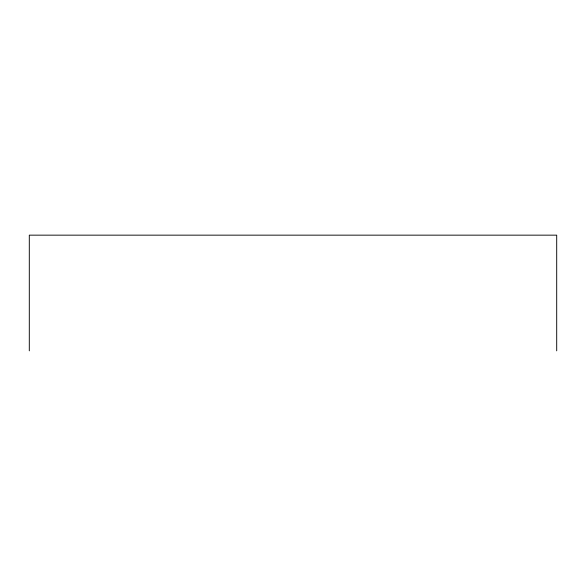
<?xml version="1.0" encoding="UTF-8"?>
<svg xmlns="http://www.w3.org/2000/svg" width="586" height="586" viewBox="0 0 586 586"><rect width="100%" height="100%" fill="white"/><g stroke="black" fill="none" stroke-linecap="round" stroke-linejoin="round"><path stroke-width="0.88" d="M556.7 350.846L556.7 235.154L29.3 235.154L29.3 350.846"/></g></svg>
